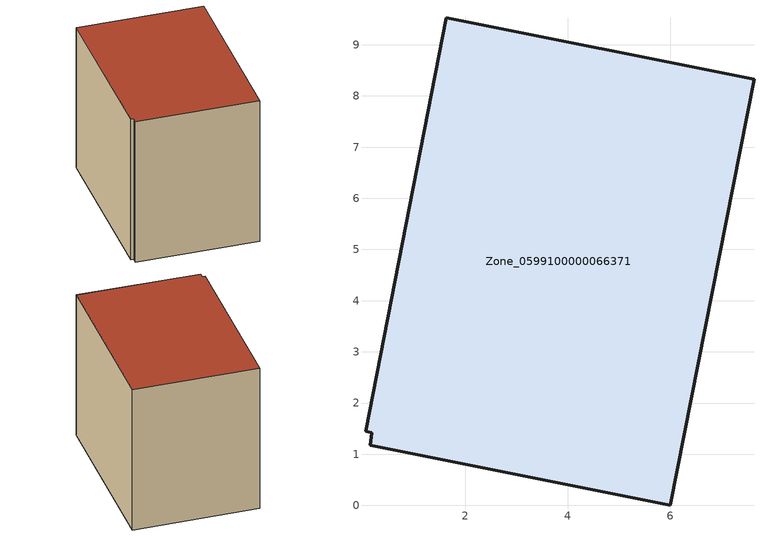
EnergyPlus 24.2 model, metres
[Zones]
Zone_0599100000066371
 floor ground (C_G): 0.18,1.42 0.05,1.45 1.63,9.53 7.64,8.33 6,0 0.14,1.17 z0
 wall outside (C_F): 6,0 7.64,8.33 1.63,9.53 0.05,1.45 0.18,1.42 0.14,1.17 6,0 z0:7.64
 roof outside (C_R): 0.18,1.42 0.14,1.17 6,0 7.64,8.33 1.63,9.53 0.05,1.45 z7.64
[BUILDING]
Pand.0599100000066371: North Axis=0; Terrain=City; Loads Convergence Tolerance Value=0.04; Temperature Convergence Tolerance Value=0.4; Solar Distribution=FullExterior; Maximum Number of Warmup Days=25; Minimum Number of Warmup Days=1
[Site:Location]
Rotterdam.The.Hague.AP_ZH_NLD Design_Conditions: Latitude=51.96; Longitude=4.45; Time Zone=1; Elevation=-4.5
[SITE:GROUNDTEMPERATURE:BUILDINGSURFACE]
18, 18, 18, 18, 18, 18, 18, 18, 18, 18, 18, 18
[MATERIAL] Thermal Absorptance=0.9; Solar Absorptance=0.7; Visible Absorptance=0.7
Name | Roughness | Thickness | Conductivity | Density | Specific Heat
G.TI.1965-1974 | MediumSmooth | 0.15 | 0.882353 | 540 | 1210
F.TI.1965-1974 | Rough | 0.3 | 0.697674 | 1920 | 840
R.TI.1965-1974 | MediumRough | 0.2 | 0.232558 | 1500 | 1000
[CONSTRUCTION]
C_G: G.TI.1965-1974
C_F: F.TI.1965-1974
C_R: R.TI.1965-1974
[ZONE]
Zone_0599100000066371: Type=1; Multiplier=1; Ceiling Height=Autocalculate; Volume=Autocalculate; Floor Area=autocalculate; Part of Total Floor Area=Yes
[ZONEINFILTRATION:DESIGNFLOWRATE]
Infil_Zone_0599100000066371: Zone or ZoneList or Space or SpaceList=Zone_0599100000066371; Schedule=AlwaysOn; Design Flow Rate Calculation Method=Flow/Area; Flow Rate per Floor Area=0.003; Constant Term Coefficient=1; Temperature Term Coefficient=0; Velocity Term Coefficient=0; Velocity Squared Term Coefficient=0
[HVACTEMPLATE:ZONE:IDEALLOADSAIRSYSTEM]
Zone_0599100000066371: Maximum Heating Supply Air Temperature=50; Minimum Cooling Supply Air Temperature=13; Maximum Heating Supply Air Humidity Ratio=0.0156; Minimum Cooling Supply Air Humidity Ratio=0.0077; Heating Limit=NoLimit; Cooling Limit=NoLimit; Dehumidification Control Type=ConstantSensibleHeatRatio; Cooling Sensible Heat Ratio=0.7; Dehumidification Setpoint=60; Humidification Control Type=None; Humidification Setpoint=30; Outdoor Air Method=None; Outdoor Air Flow Rate per Person=0.00944; Outdoor Air Flow Rate per Zone Floor Area=0; Outdoor Air Flow Rate per Zone=0; Demand Controlled Ventilation Type=None; Outdoor Air Economizer Type=NoEconomizer; Heat Recovery Type=None; Sensible Heat Recovery Effectiveness=0.7; Latent Heat Recovery Effectiveness=0.65
[ZONECONTROL:THERMOSTAT]
ThermostatControl_Zone_0599100000066371: Zone or ZoneList=Zone_0599100000066371; Control Type Schedule=DualSetpointControlType; Control 1=Thermostat_Zone_0599100000066371; Temperature Difference Between Cutout And Setpoint=0
[THERMOSTATSETPOINT:DUALSETPOINT]
Thermostat_Zone_0599100000066371: Heating Setpoint Temperature Schedule=HeatingSetpoint_Zone_0599100000066371; Cooling Setpoint Temperature Schedule=CoolingSetpoint_Zone_0599100000066371
[SCHEDULE:COMPACT]
HeatingSetpoint_Zone_0599100000066371: Through: 12/31, For: AllDays, Until: 24:00, 21
CoolingSetpoint_Zone_0599100000066371: Through: 12/31, For: AllDays, Until: 24:00, 24
DualSetpointControlType: Through: 12/31, For: AllDays, Until: 24:00, 4
AlwaysOn: Through: 12/31, For: AllDays, Until: 24:00, 1
